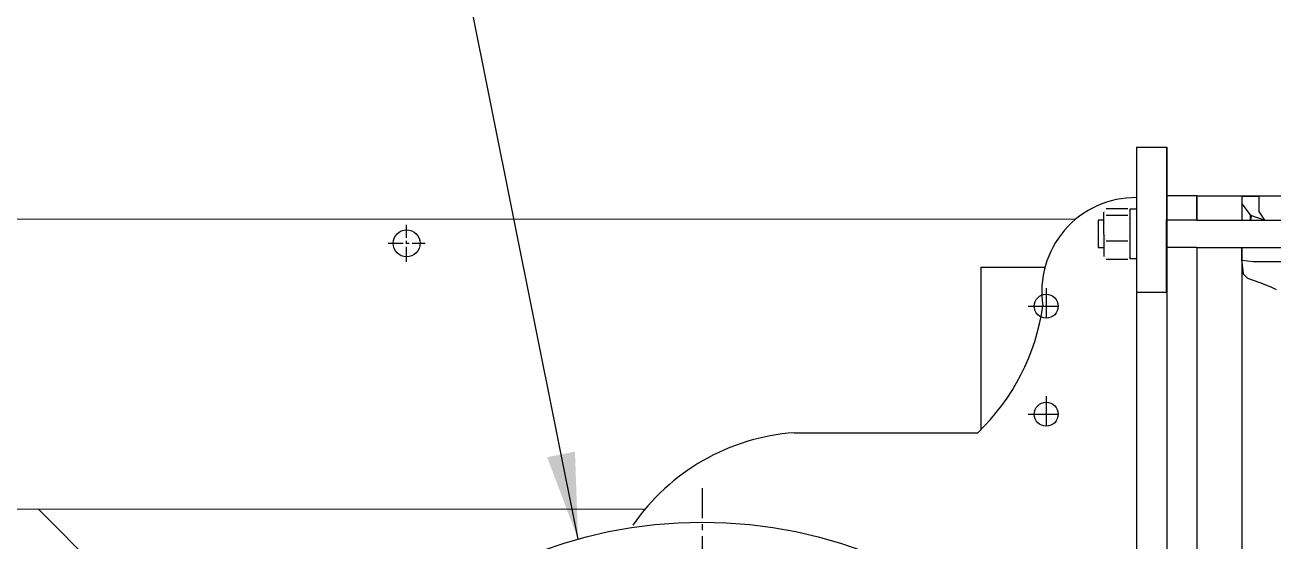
# Model space of a CAD drawing. Header units: inches. Extents: x 0 to 533, y 0 to 406.
# Drawn here: x 130.6 to 182.6, y 329 to 350.5 of the extents above; entities that cross this region are included whole.
import ezdxf

# ---------------------------------------------------------------- set-up
doc = ezdxf.new("R2010")
doc.units = ezdxf.units.IN
doc.header["$MEASUREMENT"] = 0
doc.linetypes.add('CENTER', pattern=[2, 1.25, -0.25, 0.25, -0.25])
for name, color, linetype in [('CL', 1, 'CENTER'), ('OBJ', 7, 'Continuous'), ('UnFound-2', 7, 'Continuous')]:
    doc.layers.add(name, color=color, linetype=linetype)
doc.styles.get("Standard").update_dxf_attribs({"font": 'arial.ttf'})
doc.dimstyles.new('STANDARD 2 PLCS', dxfattribs={"dimtxt": 0.125, "dimasz": 0.18, "dimexe": 0.18, "dimexo": 0.0625, "dimgap": 0.09, "dimtad": 0, "dimtih": 1, "dimtoh": 1, "dimzin": 4, "dimdsep": 46, "dimtxsty": 'Standard', "dimcen": 0.09, "dimaunit": 1, "dimadec": 0, "dimazin": 1, "dimtfac": 1, "dimtofl": 0, "dimtmove": 1, "dimatfit": 3, "dimfxl": 1, "dimtolj": 1, "dimtzin": 4, "dimarcsym": 0})

# ---------------------------------------------------------------- blocks, each defined once
blk = doc.blocks.new('P1INLETTV')
for p, q in [((47.525, 35.002), (47.525, 6.866)), ((47.525, 35.002), (48.781, 35.002)), ((48.78, 28.965), (48.781, 35.002)), ((48.781, 35.002), (48.781, -0.225)), ((50.037, 32.974), (48.782, 32.974)), ((48.782, 32.974), (48.782, 32.974)), ((50.037, 31.957), (50.037, 32.974)), ((46.174, 30.45), (46.166, 32.301)), ((46.258, 32.444), (47.157, 32.444)), ((47.525, 32.415), (47.242, 32.415)), ((47.242, 32.415), (47.242, 30.369)), ((45.925, 31.962), (45.923, 30.827)), ((46.167, 31.958), (45.925, 31.962)), ((47.157, 32.157), (46.258, 32.157)), ((50.037, 31.957), (48.781, 31.957)), ((45.923, 30.827), (46.174, 30.827)), ((46.258, 31.106), (47.157, 31.106)), ((50.037, 30.827), (48.781, 30.827)), ((50.037, 30.827), (50.037, 13.57)), ((50.037, 30.827), (50.037, 13.57)), ((46.258, 30.34), (47.157, 30.34)), ((47.242, 30.369), (47.525, 30.369)), ((41.027, 30), (41.027, 23.229)), ((41.027, 30), (43.703, 30)), ((47.525, 28.965), (48.78, 28.965)), ((33.243, 23.104), (40.898, 23.104))]:
    blk.add_line(p, q)
at = {"color": 5, "linetype": 'CENTER'}
for p, q in [((43.756, 29.125), (43.756, 27.625)), ((43.006, 28.375), (44.506, 28.375)), ((43.756, 24.625), (43.756, 23.125)), ((43.006, 23.875), (44.506, 23.875)), ((29.408, 20.787), (29.408, -20.787))]:
    blk.add_line(p, q, dxfattribs=at)
at = {"color": 3}
for centre in [(43.756, 28.375), (43.756, 23.875)]:
    blk.add_circle(centre, 0.5, dxfattribs=at)
blk.add_circle((29.408, 0), 19.375)
for centre, radius, start, end in [((47.485, 28.988), 3.915, 89.4141, 188.8205), ((34.627, 29.67), 9.08, 313.6833, 351.8826), ((33.894, 14.159), 8.968, 94.1606, 145.3699)]:
    blk.add_arc(centre, radius, start, end)
at = {"layer": 'UnFound-2', "color": 7, "lineweight": 9}
for points in [[(46.174, 32.334, 0.0041, 0.0041, 0), (46.194, 32.37, 0.0041, 0.0041, 0)], [(46.174, 32.334, 0.00327, 0.00327, 0), (46.174, 32.301, 0.00327, 0.00327, 0)], [(46.258, 32.444, 0.000385, 0.000385, 0), (46.252, 32.439, 0.000385, 0.000385, 0), (46.246, 32.432, 0.000385, 0.000385, 0), (46.239, 32.427, 0.000385, 0.000385, 0), (46.235, 32.423, 0.000385, 0.000385, 0), (46.229, 32.416, 0.000385, 0.000385, 0), (46.224, 32.411, 0.000385, 0.000385, 0), (46.219, 32.405, 0.000385, 0.000385, 0), (46.215, 32.399, 0.000385, 0.000385, 0), (46.211, 32.394, 0.000385, 0.000385, 0), (46.207, 32.388, 0.000385, 0.000385, 0), (46.202, 32.383, 0.000385, 0.000385, 0), (46.2, 32.379, 0.000385, 0.000385, 0), (46.196, 32.374, 0.000385, 0.000385, 0), (46.194, 32.368, 0.000385, 0.000385, 0), (46.19, 32.362, 0.000385, 0.000385, 0), (46.188, 32.356, 0.000385, 0.000385, 0), (46.185, 32.352, 0.000385, 0.000385, 0), (46.183, 32.347, 0.000385, 0.000385, 0), (46.181, 32.342, 0.000385, 0.000385, 0), (46.179, 32.336, 0.000385, 0.000385, 0), (46.178, 32.33, 0.000385, 0.000385, 0), (46.176, 32.327, 0.000385, 0.000385, 0), (46.176, 32.321, 0.000385, 0.000385, 0), (46.175, 32.316, 0.000385, 0.000385, 0), (46.175, 32.311, 0.000385, 0.000385, 0), (46.175, 32.305, 0.000385, 0.000385, 0), (46.175, 32.301, 0.000385, 0.000385, 0)], [(46.174, 32.301, 0.000397, 0.000397, 0), (46.174, 32.296, 0.000397, 0.000397, 0), (46.174, 32.291, 0.000397, 0.000397, 0), (46.175, 32.285, 0.000397, 0.000397, 0), (46.176, 32.281, 0.000397, 0.000397, 0), (46.176, 32.275, 0.000397, 0.000397, 0), (46.178, 32.27, 0.000397, 0.000397, 0), (46.18, 32.265, 0.000397, 0.000397, 0), (46.181, 32.26, 0.000397, 0.000397, 0), (46.184, 32.255, 0.000397, 0.000397, 0), (46.186, 32.25, 0.000397, 0.000397, 0), (46.188, 32.243, 0.000397, 0.000397, 0), (46.191, 32.24, 0.000397, 0.000397, 0), (46.193, 32.235, 0.000397, 0.000397, 0), (46.195, 32.23, 0.000397, 0.000397, 0), (46.199, 32.224, 0.000397, 0.000397, 0), (46.203, 32.219, 0.000397, 0.000397, 0), (46.207, 32.213, 0.000397, 0.000397, 0), (46.212, 32.208, 0.000397, 0.000397, 0), (46.215, 32.202, 0.000397, 0.000397, 0), (46.219, 32.197, 0.000397, 0.000397, 0), (46.224, 32.191, 0.000397, 0.000397, 0), (46.229, 32.186, 0.000397, 0.000397, 0), (46.235, 32.18, 0.000397, 0.000397, 0), (46.24, 32.175, 0.000397, 0.000397, 0), (46.246, 32.168, 0.000397, 0.000397, 0), (46.252, 32.162, 0.000397, 0.000397, 0), (46.258, 32.158, 0.000397, 0.000397, 0)], [(47.242, 32.301, 0.000397, 0.000397, 0), (47.242, 32.306, 0.000397, 0.000397, 0), (47.242, 32.312, 0.000397, 0.000397, 0), (47.241, 32.317, 0.000397, 0.000397, 0), (47.24, 32.321, 0.000397, 0.000397, 0), (47.239, 32.326, 0.000397, 0.000397, 0), (47.238, 32.33, 0.000397, 0.000397, 0), (47.236, 32.336, 0.000397, 0.000397, 0), (47.235, 32.342, 0.000397, 0.000397, 0), (47.232, 32.347, 0.000397, 0.000397, 0), (47.23, 32.352, 0.000397, 0.000397, 0), (47.227, 32.357, 0.000397, 0.000397, 0), (47.225, 32.362, 0.000397, 0.000397, 0), (47.222, 32.368, 0.000397, 0.000397, 0), (47.22, 32.373, 0.000397, 0.000397, 0), (47.217, 32.378, 0.000397, 0.000397, 0), (47.213, 32.383, 0.000397, 0.000397, 0), (47.209, 32.389, 0.000397, 0.000397, 0), (47.204, 32.395, 0.000397, 0.000397, 0), (47.201, 32.399, 0.000397, 0.000397, 0), (47.196, 32.404, 0.000397, 0.000397, 0), (47.192, 32.411, 0.000397, 0.000397, 0), (47.186, 32.416, 0.000397, 0.000397, 0), (47.181, 32.422, 0.000397, 0.000397, 0), (47.176, 32.427, 0.000397, 0.000397, 0), (47.169, 32.433, 0.000397, 0.000397, 0), (47.164, 32.44, 0.000397, 0.000397, 0), (47.157, 32.444, 0.000397, 0.000397, 0)], [(47.157, 32.157, 0.000385, 0.000385, 0), (47.164, 32.163, 0.000385, 0.000385, 0), (47.17, 32.169, 0.000385, 0.000385, 0), (47.176, 32.176, 0.000385, 0.000385, 0), (47.181, 32.179, 0.000385, 0.000385, 0), (47.186, 32.185, 0.000385, 0.000385, 0), (47.192, 32.191, 0.000385, 0.000385, 0), (47.196, 32.197, 0.000385, 0.000385, 0), (47.2, 32.202, 0.000385, 0.000385, 0), (47.204, 32.208, 0.000385, 0.000385, 0), (47.209, 32.214, 0.000385, 0.000385, 0), (47.213, 32.219, 0.000385, 0.000385, 0), (47.217, 32.224, 0.000385, 0.000385, 0), (47.22, 32.229, 0.000385, 0.000385, 0), (47.222, 32.234, 0.000385, 0.000385, 0), (47.225, 32.24, 0.000385, 0.000385, 0), (47.227, 32.244, 0.000385, 0.000385, 0), (47.23, 32.251, 0.000385, 0.000385, 0), (47.232, 32.255, 0.000385, 0.000385, 0), (47.235, 32.259, 0.000385, 0.000385, 0), (47.236, 32.264, 0.000385, 0.000385, 0), (47.237, 32.27, 0.000385, 0.000385, 0), (47.239, 32.275, 0.000385, 0.000385, 0), (47.24, 32.28, 0.000385, 0.000385, 0), (47.241, 32.285, 0.000385, 0.000385, 0), (47.241, 32.291, 0.000385, 0.000385, 0), (47.242, 32.297, 0.000385, 0.000385, 0), (47.242, 32.301, 0.000385, 0.000385, 0)], [(47.242, 32.334, 0.0041, 0.0041, 0), (47.221, 32.37, 0.0041, 0.0041, 0)], [(46.258, 32.157, 0.00174, 0.00174, 0), (46.252, 32.136, 0.00174, 0.00174, 0), (46.246, 32.114, 0.00174, 0.00174, 0), (46.239, 32.094, 0.00174, 0.00174, 0), (46.235, 32.072, 0.00174, 0.00174, 0), (46.229, 32.052, 0.00174, 0.00174, 0), (46.224, 32.031, 0.00174, 0.00174, 0), (46.219, 32.011, 0.00174, 0.00174, 0), (46.215, 31.992, 0.00174, 0.00174, 0), (46.211, 31.972, 0.00174, 0.00174, 0), (46.207, 31.952, 0.00174, 0.00174, 0), (46.202, 31.932, 0.00174, 0.00174, 0), (46.2, 31.913, 0.00174, 0.00174, 0), (46.196, 31.893, 0.00174, 0.00174, 0), (46.194, 31.875, 0.00174, 0.00174, 0), (46.19, 31.857, 0.00174, 0.00174, 0), (46.188, 31.837, 0.00174, 0.00174, 0), (46.185, 31.818, 0.00174, 0.00174, 0), (46.183, 31.798, 0.00174, 0.00174, 0), (46.181, 31.78, 0.00174, 0.00174, 0), (46.179, 31.762, 0.00174, 0.00174, 0), (46.178, 31.742, 0.00174, 0.00174, 0), (46.176, 31.725, 0.00174, 0.00174, 0), (46.176, 31.706, 0.00174, 0.00174, 0), (46.175, 31.687, 0.00174, 0.00174, 0), (46.175, 31.668, 0.00174, 0.00174, 0), (46.175, 31.65, 0.00174, 0.00174, 0), (46.175, 31.63, 0.00174, 0.00174, 0)], [(47.242, 31.63, 0.00174, 0.00174, 0), (47.242, 31.65, 0.00174, 0.00174, 0), (47.242, 31.668, 0.00174, 0.00174, 0), (47.241, 31.687, 0.00174, 0.00174, 0), (47.24, 31.706, 0.00174, 0.00174, 0), (47.239, 31.725, 0.00174, 0.00174, 0), (47.238, 31.742, 0.00174, 0.00174, 0), (47.236, 31.762, 0.00174, 0.00174, 0), (47.235, 31.78, 0.00174, 0.00174, 0), (47.232, 31.798, 0.00174, 0.00174, 0), (47.23, 31.818, 0.00174, 0.00174, 0), (47.227, 31.838, 0.00174, 0.00174, 0), (47.225, 31.856, 0.00174, 0.00174, 0), (47.222, 31.875, 0.00174, 0.00174, 0), (47.22, 31.892, 0.00174, 0.00174, 0), (47.217, 31.913, 0.00174, 0.00174, 0), (47.213, 31.931, 0.00174, 0.00174, 0), (47.209, 31.952, 0.00174, 0.00174, 0), (47.204, 31.971, 0.00174, 0.00174, 0), (47.201, 31.992, 0.00174, 0.00174, 0), (47.196, 32.011, 0.00174, 0.00174, 0), (47.192, 32.031, 0.00174, 0.00174, 0), (47.186, 32.051, 0.00174, 0.00174, 0), (47.181, 32.073, 0.00174, 0.00174, 0), (47.176, 32.093, 0.00174, 0.00174, 0), (47.169, 32.114, 0.00174, 0.00174, 0), (47.164, 32.135, 0.00174, 0.00174, 0), (47.157, 32.157, 0.00174, 0.00174, 0)], [(46.174, 31.63, 0.00173, 0.00173, 0), (46.174, 31.611, 0.00173, 0.00173, 0), (46.174, 31.593, 0.00173, 0.00173, 0), (46.175, 31.574, 0.00173, 0.00173, 0), (46.176, 31.555, 0.00173, 0.00173, 0), (46.176, 31.538, 0.00173, 0.00173, 0), (46.178, 31.519, 0.00173, 0.00173, 0), (46.18, 31.499, 0.00173, 0.00173, 0), (46.181, 31.482, 0.00173, 0.00173, 0), (46.184, 31.462, 0.00173, 0.00173, 0), (46.186, 31.443, 0.00173, 0.00173, 0), (46.188, 31.424, 0.00173, 0.00173, 0), (46.191, 31.407, 0.00173, 0.00173, 0), (46.193, 31.387, 0.00173, 0.00173, 0), (46.195, 31.368, 0.00173, 0.00173, 0), (46.199, 31.348, 0.00173, 0.00173, 0), (46.203, 31.33, 0.00173, 0.00173, 0), (46.207, 31.311, 0.00173, 0.00173, 0), (46.212, 31.29, 0.00173, 0.00173, 0), (46.215, 31.269, 0.00173, 0.00173, 0), (46.219, 31.25, 0.00173, 0.00173, 0), (46.224, 31.23, 0.00173, 0.00173, 0), (46.229, 31.21, 0.00173, 0.00173, 0), (46.235, 31.188, 0.00173, 0.00173, 0), (46.24, 31.168, 0.00173, 0.00173, 0), (46.246, 31.147, 0.00173, 0.00173, 0), (46.252, 31.127, 0.00173, 0.00173, 0), (46.258, 31.106, 0.00173, 0.00173, 0)], [(47.157, 31.106, 0.00174, 0.00174, 0), (47.164, 31.126, 0.00174, 0.00174, 0), (47.17, 31.147, 0.00174, 0.00174, 0), (47.176, 31.167, 0.00174, 0.00174, 0), (47.181, 31.188, 0.00174, 0.00174, 0), (47.186, 31.21, 0.00174, 0.00174, 0), (47.192, 31.23, 0.00174, 0.00174, 0), (47.196, 31.25, 0.00174, 0.00174, 0), (47.2, 31.269, 0.00174, 0.00174, 0), (47.204, 31.29, 0.00174, 0.00174, 0), (47.209, 31.311, 0.00174, 0.00174, 0), (47.213, 31.329, 0.00174, 0.00174, 0), (47.217, 31.348, 0.00174, 0.00174, 0), (47.22, 31.367, 0.00174, 0.00174, 0), (47.222, 31.387, 0.00174, 0.00174, 0), (47.225, 31.406, 0.00174, 0.00174, 0), (47.227, 31.424, 0.00174, 0.00174, 0), (47.23, 31.443, 0.00174, 0.00174, 0), (47.232, 31.462, 0.00174, 0.00174, 0), (47.235, 31.482, 0.00174, 0.00174, 0), (47.236, 31.5, 0.00174, 0.00174, 0), (47.237, 31.519, 0.00174, 0.00174, 0), (47.239, 31.538, 0.00174, 0.00174, 0), (47.24, 31.555, 0.00174, 0.00174, 0), (47.241, 31.574, 0.00174, 0.00174, 0), (47.241, 31.593, 0.00174, 0.00174, 0), (47.242, 31.611, 0.00174, 0.00174, 0), (47.242, 31.631, 0.00174, 0.00174, 0)], [(46.258, 31.106, 0.00125, 0.00125, 0), (46.252, 31.088, 0.00125, 0.00125, 0), (46.246, 31.074, 0.00125, 0.00125, 0), (46.239, 31.058, 0.00125, 0.00125, 0), (46.235, 31.044, 0.00125, 0.00125, 0), (46.229, 31.029, 0.00125, 0.00125, 0), (46.224, 31.013, 0.00125, 0.00125, 0), (46.219, 30.999, 0.00125, 0.00125, 0), (46.215, 30.984, 0.00125, 0.00125, 0), (46.211, 30.97, 0.00125, 0.00125, 0), (46.207, 30.956, 0.00125, 0.00125, 0), (46.202, 30.942, 0.00125, 0.00125, 0), (46.2, 30.927, 0.00125, 0.00125, 0), (46.196, 30.914, 0.00125, 0.00125, 0), (46.194, 30.899, 0.00125, 0.00125, 0), (46.19, 30.885, 0.00125, 0.00125, 0), (46.188, 30.873, 0.00125, 0.00125, 0), (46.185, 30.857, 0.00125, 0.00125, 0), (46.183, 30.845, 0.00125, 0.00125, 0), (46.181, 30.831, 0.00125, 0.00125, 0), (46.179, 30.817, 0.00125, 0.00125, 0), (46.178, 30.804, 0.00125, 0.00125, 0), (46.176, 30.79, 0.00125, 0.00125, 0), (46.176, 30.776, 0.00125, 0.00125, 0), (46.175, 30.764, 0.00125, 0.00125, 0), (46.175, 30.75, 0.00125, 0.00125, 0), (46.175, 30.735, 0.00125, 0.00125, 0), (46.175, 30.722, 0.00125, 0.00125, 0)], [(46.174, 30.722, 0.00125, 0.00125, 0), (46.174, 30.708, 0.00125, 0.00125, 0), (46.174, 30.696, 0.00125, 0.00125, 0), (46.175, 30.681, 0.00125, 0.00125, 0), (46.176, 30.668, 0.00125, 0.00125, 0), (46.176, 30.655, 0.00125, 0.00125, 0), (46.178, 30.641, 0.00125, 0.00125, 0), (46.18, 30.627, 0.00125, 0.00125, 0), (46.181, 30.614, 0.00125, 0.00125, 0), (46.184, 30.6, 0.00125, 0.00125, 0), (46.186, 30.586, 0.00125, 0.00125, 0), (46.188, 30.574, 0.00125, 0.00125, 0), (46.191, 30.558, 0.00125, 0.00125, 0), (46.193, 30.545, 0.00125, 0.00125, 0), (46.195, 30.53, 0.00125, 0.00125, 0), (46.199, 30.517, 0.00125, 0.00125, 0), (46.203, 30.502, 0.00125, 0.00125, 0), (46.207, 30.489, 0.00125, 0.00125, 0), (46.212, 30.474, 0.00125, 0.00125, 0), (46.215, 30.461, 0.00125, 0.00125, 0), (46.219, 30.446, 0.00125, 0.00125, 0), (46.224, 30.43, 0.00125, 0.00125, 0), (46.229, 30.418, 0.00125, 0.00125, 0), (46.235, 30.4, 0.00125, 0.00125, 0), (46.24, 30.387, 0.00125, 0.00125, 0), (46.246, 30.371, 0.00125, 0.00125, 0), (46.252, 30.355, 0.00125, 0.00125, 0), (46.258, 30.341, 0.00125, 0.00125, 0)], [(47.242, 30.722, 0.00126, 0.00126, 0), (47.242, 30.735, 0.00126, 0.00126, 0), (47.242, 30.75, 0.00126, 0.00126, 0), (47.241, 30.763, 0.00126, 0.00126, 0), (47.24, 30.777, 0.00126, 0.00126, 0), (47.239, 30.789, 0.00126, 0.00126, 0), (47.238, 30.804, 0.00126, 0.00126, 0), (47.236, 30.817, 0.00126, 0.00126, 0), (47.235, 30.831, 0.00126, 0.00126, 0), (47.232, 30.844, 0.00126, 0.00126, 0), (47.23, 30.858, 0.00126, 0.00126, 0), (47.227, 30.872, 0.00126, 0.00126, 0), (47.225, 30.886, 0.00126, 0.00126, 0), (47.222, 30.899, 0.00126, 0.00126, 0), (47.22, 30.914, 0.00126, 0.00126, 0), (47.217, 30.927, 0.00126, 0.00126, 0), (47.213, 30.943, 0.00126, 0.00126, 0), (47.209, 30.956, 0.00126, 0.00126, 0), (47.204, 30.97, 0.00126, 0.00126, 0), (47.201, 30.984, 0.00126, 0.00126, 0), (47.196, 30.998, 0.00126, 0.00126, 0), (47.192, 31.014, 0.00126, 0.00126, 0), (47.186, 31.028, 0.00126, 0.00126, 0), (47.181, 31.044, 0.00126, 0.00126, 0), (47.176, 31.058, 0.00126, 0.00126, 0), (47.169, 31.074, 0.00126, 0.00126, 0), (47.164, 31.089, 0.00126, 0.00126, 0), (47.157, 31.105, 0.00126, 0.00126, 0)], [(47.157, 30.34, 0.00125, 0.00125, 0), (47.164, 30.355, 0.00125, 0.00125, 0), (47.17, 30.371, 0.00125, 0.00125, 0), (47.176, 30.387, 0.00125, 0.00125, 0), (47.181, 30.4, 0.00125, 0.00125, 0), (47.186, 30.417, 0.00125, 0.00125, 0), (47.192, 30.431, 0.00125, 0.00125, 0), (47.196, 30.445, 0.00125, 0.00125, 0), (47.2, 30.46, 0.00125, 0.00125, 0), (47.204, 30.475, 0.00125, 0.00125, 0), (47.209, 30.488, 0.00125, 0.00125, 0), (47.213, 30.503, 0.00125, 0.00125, 0), (47.217, 30.517, 0.00125, 0.00125, 0), (47.22, 30.53, 0.00125, 0.00125, 0), (47.222, 30.545, 0.00125, 0.00125, 0), (47.225, 30.559, 0.00125, 0.00125, 0), (47.227, 30.573, 0.00125, 0.00125, 0), (47.23, 30.587, 0.00125, 0.00125, 0), (47.232, 30.6, 0.00125, 0.00125, 0), (47.235, 30.614, 0.00125, 0.00125, 0), (47.236, 30.627, 0.00125, 0.00125, 0), (47.237, 30.641, 0.00125, 0.00125, 0), (47.239, 30.654, 0.00125, 0.00125, 0), (47.24, 30.669, 0.00125, 0.00125, 0), (47.241, 30.681, 0.00125, 0.00125, 0), (47.241, 30.695, 0.00125, 0.00125, 0), (47.242, 30.709, 0.00125, 0.00125, 0), (47.242, 30.721, 0.00125, 0.00125, 0)], [(46.174, 30.45, 0.00401, 0.00401, 0), (46.194, 30.415, 0.00401, 0.00401, 0)], [(46.258, 30.34, 0.000215, 0.000215, 0), (46.255, 30.344, 0.000215, 0.000215, 0), (46.251, 30.347, 0.000215, 0.000215, 0), (46.247, 30.35, 0.000215, 0.000215, 0), (46.244, 30.354, 0.000215, 0.000215, 0), (46.24, 30.356, 0.000215, 0.000215, 0), (46.238, 30.36, 0.000215, 0.000215, 0), (46.235, 30.362, 0.000215, 0.000215, 0), (46.231, 30.366, 0.000215, 0.000215, 0), (46.228, 30.369, 0.000215, 0.000215, 0), (46.226, 30.373, 0.000215, 0.000215, 0), (46.223, 30.376, 0.000215, 0.000215, 0), (46.22, 30.378, 0.000215, 0.000215, 0), (46.218, 30.381, 0.000215, 0.000215, 0), (46.215, 30.385, 0.000215, 0.000215, 0), (46.212, 30.389, 0.000215, 0.000215, 0), (46.211, 30.391, 0.000215, 0.000215, 0), (46.208, 30.394, 0.000215, 0.000215, 0), (46.206, 30.398, 0.000215, 0.000215, 0), (46.203, 30.4, 0.000215, 0.000215, 0), (46.201, 30.402, 0.000215, 0.000215, 0), (46.2, 30.406, 0.000215, 0.000215, 0), (46.198, 30.409, 0.000215, 0.000215, 0), (46.196, 30.412, 0.000215, 0.000215, 0), (46.194, 30.415, 0.000215, 0.000215, 0)], [(47.222, 30.415, 0.000272, 0.000272, 0), (47.22, 30.412, 0.000272, 0.000272, 0), (47.218, 30.41, 0.000272, 0.000272, 0), (47.216, 30.406, 0.000272, 0.000272, 0), (47.214, 30.402, 0.000272, 0.000272, 0), (47.212, 30.4, 0.000272, 0.000272, 0), (47.209, 30.397, 0.000272, 0.000272, 0), (47.207, 30.394, 0.000272, 0.000272, 0), (47.205, 30.391, 0.000272, 0.000272, 0), (47.203, 30.389, 0.000272, 0.000272, 0), (47.201, 30.385, 0.000272, 0.000272, 0), (47.199, 30.382, 0.000272, 0.000272, 0), (47.196, 30.378, 0.000272, 0.000272, 0), (47.192, 30.376, 0.000272, 0.000272, 0), (47.19, 30.373, 0.000272, 0.000272, 0), (47.187, 30.369, 0.000272, 0.000272, 0), (47.183, 30.366, 0.000272, 0.000272, 0), (47.181, 30.362, 0.000272, 0.000272, 0), (47.179, 30.359, 0.000272, 0.000272, 0), (47.175, 30.356, 0.000272, 0.000272, 0), (47.172, 30.354, 0.000272, 0.000272, 0), (47.168, 30.35, 0.000272, 0.000272, 0), (47.165, 30.347, 0.000272, 0.000272, 0), (47.161, 30.344, 0.000272, 0.000272, 0), (47.157, 30.34, 0.000272, 0.000272, 0)], [(47.242, 30.45, 0.00401, 0.00401, 0), (47.221, 30.415, 0.00401, 0.00401, 0)]]:
    blk.add_lwpolyline(points, format="xyseb", dxfattribs=at)
blk = doc.blocks.new('30inter')
for p, q in [((0, 65.94), (12, 65.94)), ((0, 65.94), (0, 64.924)), ((1.884, 65.913), (1.884, 64.924)), ((1.884, 65.609), (2.263, 65.093)), ((2.607, 65.919), (1.904, 65.919)), ((2.607, 65.29), (2.607, 65.919)), ((2.235, 64.924), (2.235, 65.131)), ((2.235, 65.131), (2.84, 64.924)), ((2.263, 65.093), (2.235, 64.924)), ((2.84, 64.924), (2.607, 65.29)), ((0, 64.924), (12, 64.924)), ((0, 63.794), (12, 63.794)), ((0, 63.794), (0, 46.536)), ((1.884, 63.794), (1.884, 46.536)), ((1.884, 63.225), (1.884, 63.794)), ((1.884, 63.257), (2.357, 63.209)), ((1.884, 63.179), (1.937, 62.699)), ((2.357, 63.209), (9.34, 63.209)), ((1.937, 62.699), (2.114, 62.515)), ((2.114, 62.515), (2.31, 62.44)), ((2.31, 62.44), (2.665, 62.321)), ((2.665, 62.321), (2.866, 62.24)), ((2.866, 62.24), (3.082, 62.147)), ((3.082, 62.147), (3.312, 62.037))]:
    blk.add_line(p, q)

msp = doc.modelspace()

# ---------------------------------------------------------------- linework, layer by layer
at = {"color": 3}
msp.add_circle((146.48391, 341.41032), 0.5625, dxfattribs=at)
at = {"layer": 'CL', "ltscale": 0.5}
for p, q in [((146.48391, 340.63784), (146.48391, 342.18281)), ((145.71142, 341.41032), (147.25639, 341.41032))]:
    msp.add_line(p, q, dxfattribs=at)
at = {"layer": 'OBJ', "color": 7, "linetype": 'Continuous', "lineweight": 15}
for p, q in [((174.39021, 342.41032), (68.05942, 342.41032)), ((156.42235, 330.32371), (129.75837, 330.32371)), ((141.78952, 319.65902), (131.12482, 330.32371))]:
    msp.add_line(p, q, dxfattribs=at)

# ---------------------------------------------------------------- block references
for name, p in [('P1INLETTV', (129.40695, 310.41032)), ('30inter', (179.44437, 277.44388))]:
    msp.add_blockref(name, p)

# ---------------------------------------------------------------- leaders
at = {"annotation_type": 0, "has_hookline": 1, "hookline_direction": 1, "text_width": 92.37722}
msp.add_leader([(153.63492, 329.08014), (147.64343, 358.95774), (144.04343, 358.95774)], dimstyle='STANDARD 2 PLCS', override={"dimscale": 20, "dimpost": '\\X', "dimtmove": 0}, dxfattribs=at)

doc.saveas('drawing.dxf')
